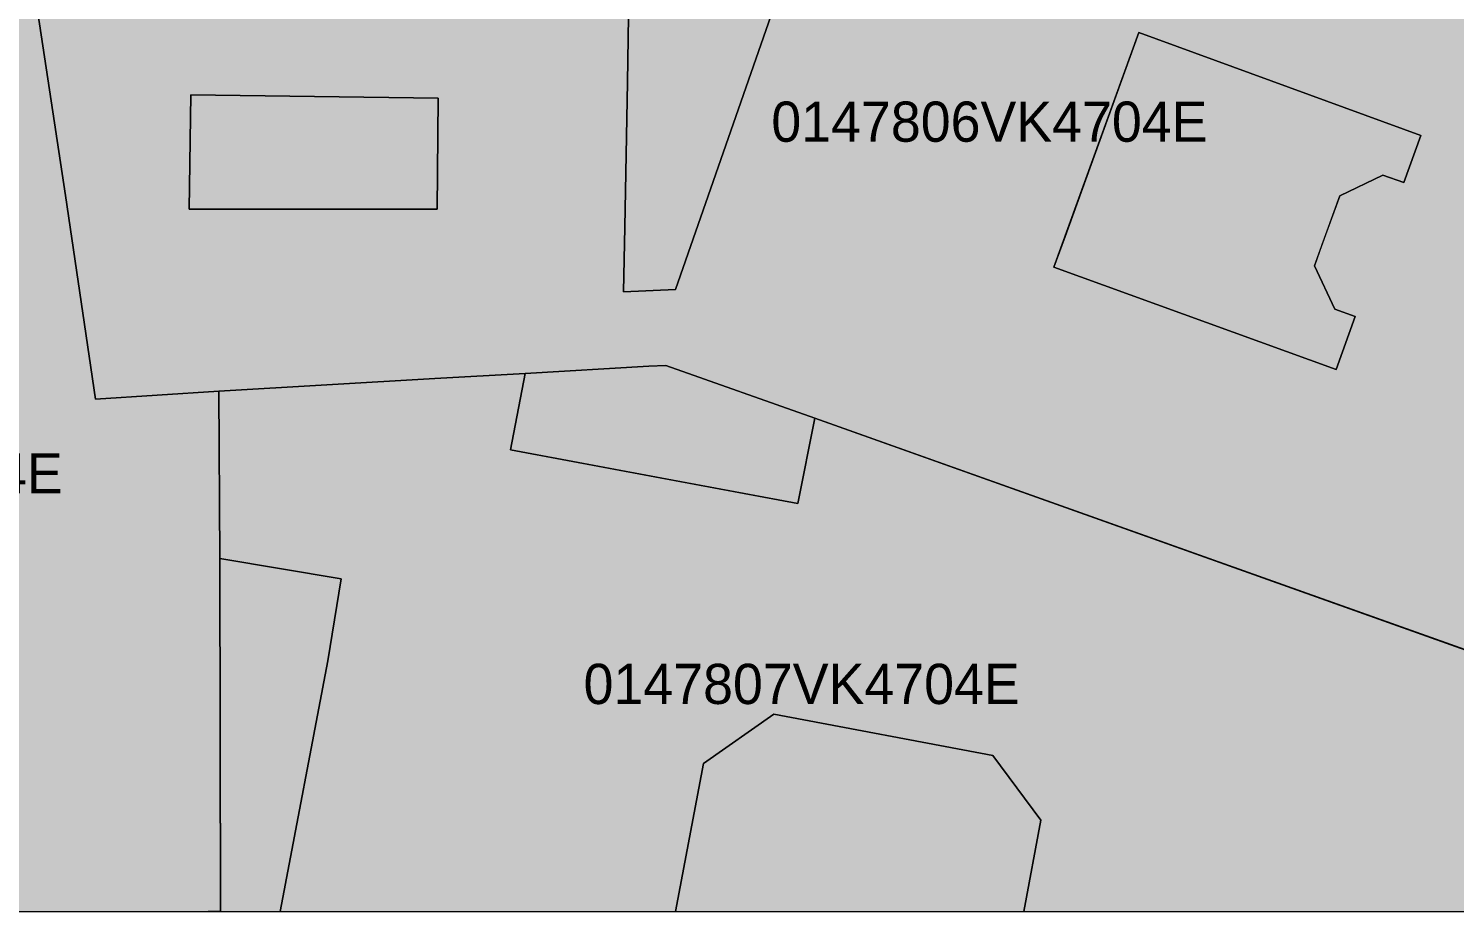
# Model space of a CAD drawing. Header units: metres. Extents: x -6 to 1255, y -2 to 532.
# Drawn here: x 348.73 to 384.22, y 0 to 21.97 of the extents above; entities that cross this region are included whole.
import ezdxf

# ---------------------------------------------------------------- set-up
doc = ezdxf.new("R2010")
doc.units = ezdxf.units.M
doc.header["$MEASUREMENT"] = 0
for name, color, linetype, lineweight, true_color in [('TPX_BUILDINGS', 7, 'CONTINUOUS', 0, 0x000000), ('TPX_BUILDINGS_HATCH', 7, 'CONTINUOUS', 0, 0xf0f0f0), ('TPX_BUILDINGS_SHADOWS_HATCH', 7, 'CONTINUOUS', 0, 0x000000), ('TPX_BUILDINGS_SHADOWS_OUTLINES', 7, 'CONTINUOUS', 0, 0x000000), ('TPX_CADASTRES', 7, 'CONTINUOUS', 0, 0x646464), ('TPX_CADASTRES_TEXT', 7, 'CONTINUOUS', 0, 0x000000), ('TPX_FRAME_PROJECT', 7, 'CONTINUOUS', 0, 0x000000)]:
    doc.layers.add(name, color=color, linetype=linetype, lineweight=lineweight, true_color=true_color)

msp = doc.modelspace()

# ---------------------------------------------------------------- hatches: boundary and pattern name
at = {"layer": 'TPX_BUILDINGS_HATCH'}
h = msp.add_hatch(color=256, dxfattribs=at)
h.paths.add_polyline_path([(352.71, 24.23), (348.73, 23.91), (349.65, 17.82), (350.4, 12.75), (353.47, 12.95), (358.84, 13.26), (361.09, 13.39), (364.17, 13.57), (364.59, 13.59), (368.299, 12.279), (384.129, 6.639), (389.399, 4.759), (396.729, 22.069), (392.999, 22.749), (392.769, 22.129), (387.21, 22.429), (387.58, 27.569), (386.18, 27.639), (385.24, 24.895), (378.86, 27.215), (379.17, 28.199), (376.02, 28.819), (376.11, 29.259), (367.14, 32.22), (367.69, 34.08), (366.48, 34.37), (363.08, 35.19), (363.07, 33.18), (363.04, 30.16), (362.9, 29.65), (362.07, 26.47), (360.47, 26.36), (360.56, 25.14), (358.99, 25.01), (358.06, 24.93), (356.07, 24.77), (352.71, 24.48), (352.71, 24.23)])
h.paths.add_polyline_path([(352.73, 17.48), (352.77, 20.32), (358.93, 20.24), (358.9, 17.48), (352.73, 17.48)], flags=16)
h.paths.add_polyline_path([(363.54, 15.42), (363.57, 17.03), (363.64, 20.64), (363.7, 24.47), (367.46, 23.025), (364.83, 15.48), (363.54, 15.42)], flags=16)
h.paths.add_polyline_path([(374.252, 16.033), (376.367, 21.876), (383.386, 19.312), (382.96, 18.138), (382.437, 18.327), (381.367, 17.806), (380.925, 16.586), (380.736, 16.065), (381.244, 14.991), (381.754, 14.806), (381.277, 13.489), (374.252, 16.033)], flags=16)
for points in [[(340.27, 17.61), (337.15, 17.54), (337.24, 12.08), (337.46, 0.35), (337.465, 0), (353.198, 0), (353.507, 0.01), (353.49, 8.78), (353.47, 12.95), (350.4, 12.75), (349.65, 17.82), (348.73, 23.91), (344.64, 23.52), (340.54, 23.13), (339.99, 23.05), (340.27, 17.61)], [(358.84, 13.26), (353.47, 12.95), (353.49, 8.78), (356.51, 8.28), (356.179, 6.24), (354.992, 0), (364.833, 0), (365.529, 3.679), (367.279, 4.909), (372.729, 3.879), (373.929, 2.269), (373.501, 0), (387.39, 0), (389.399, 4.759), (384.129, 6.639), (368.299, 12.279), (367.879, 10.149), (364.629, 10.76), (360.73, 11.49), (361.09, 13.39), (358.84, 13.26)]]:
    msp.add_hatch(color=256, dxfattribs=at).paths.add_polyline_path(points)
at = {"layer": 'TPX_BUILDINGS_SHADOWS_HATCH'}
for points in [[(363.57, 17.03), (363.54, 15.42), (364.83, 15.48), (367.46, 23.025), (363.7, 24.47), (363.64, 20.64), (363.57, 17.03)], [(374.529, 16.799), (374.252, 16.033), (381.277, 13.489), (381.754, 14.806), (381.244, 14.991), (380.736, 16.065), (381.367, 17.806), (382.437, 18.327), (382.96, 18.138), (383.386, 19.312), (376.367, 21.876), (374.529, 16.799)], [(352.77, 20.32), (352.73, 17.48), (358.9, 17.48), (358.93, 20.24), (352.77, 20.32)], [(361.09, 13.39), (360.73, 11.49), (364.315, 10.819), (367.879, 10.149), (368.299, 12.279), (364.59, 13.59), (364.17, 13.57), (361.09, 13.39)], [(353.507, 0.01), (353.198, 0), (354.992, 0), (356.179, 6.24), (356.51, 8.28), (353.49, 8.78), (353.507, 0.01)], [(365.529, 3.679), (364.833, 0), (373.501, 0), (373.929, 2.269), (372.729, 3.879), (367.279, 4.909), (365.529, 3.679)]]:
    msp.add_hatch(color=256, dxfattribs=at).paths.add_polyline_path(points)

# ---------------------------------------------------------------- linework, layer by layer
at = {"layer": 'TPX_BUILDINGS', "elevation": 0.042}
for points in [[(363.54, 15.42), (363.57, 17.03), (363.64, 20.64), (363.7, 24.47), (367.46, 23.025), (364.83, 15.48)], [(340.27, 17.61), (337.15, 17.54), (337.24, 12.08), (337.46, 0.35), (337.465, 0), (353.198, 0), (353.507, 0.01), (353.49, 8.78), (353.47, 12.95), (350.4, 12.75), (349.65, 17.82), (348.73, 23.91), (344.64, 23.52), (340.54, 23.13), (339.99, 23.05)], [(374.252, 16.033), (376.367, 21.876), (383.386, 19.312), (382.96, 18.138), (382.437, 18.327), (381.367, 17.806), (380.925, 16.586), (380.736, 16.065), (381.244, 14.991), (381.754, 14.806), (381.277, 13.489)], [(352.73, 17.48), (352.77, 20.32), (358.93, 20.24), (358.9, 17.48)], [(358.84, 13.26), (353.47, 12.95), (353.49, 8.78), (356.51, 8.28), (356.179, 6.24), (354.992, 0), (364.833, 0), (365.529, 3.679), (367.279, 4.909), (372.729, 3.879), (373.929, 2.269), (373.501, 0), (387.39, 0), (389.399, 4.759), (384.129, 6.639), (368.299, 12.279), (367.879, 10.149), (364.629, 10.76), (360.73, 11.49), (361.09, 13.39)]]:
    msp.add_lwpolyline(points, close=True, dxfattribs=at)
msp.add_lwpolyline([(348.73, 23.91), (349.65, 17.82), (350.4, 12.75), (353.47, 12.95), (358.84, 13.26), (361.09, 13.39), (364.17, 13.57), (364.59, 13.59), (368.299, 12.279), (384.129, 6.639), (389.399, 4.759)], dxfattribs=at)
at = {"layer": 'TPX_BUILDINGS_SHADOWS_OUTLINES', "elevation": 0.039}
for points in [[(363.57, 17.03), (363.54, 15.42), (364.83, 15.48), (367.46, 23.025), (363.7, 24.47), (363.64, 20.64)], [(374.529, 16.799), (374.252, 16.033), (381.277, 13.489), (381.754, 14.806), (381.244, 14.991), (380.736, 16.065), (381.367, 17.806), (382.437, 18.327), (382.96, 18.138), (383.386, 19.312), (376.367, 21.876)], [(352.77, 20.32), (352.73, 17.48), (358.9, 17.48), (358.93, 20.24)], [(361.09, 13.39), (360.73, 11.49), (364.315, 10.819), (367.879, 10.149), (368.299, 12.279), (364.59, 13.59), (364.17, 13.57)], [(353.507, 0.01), (353.198, 0), (354.992, 0), (356.179, 6.24), (356.51, 8.28), (353.49, 8.78)], [(365.529, 3.679), (364.833, 0), (373.501, 0), (373.929, 2.269), (372.729, 3.879), (367.279, 4.909)]]:
    msp.add_lwpolyline(points, close=True, dxfattribs=at)
at = {"layer": 'TPX_CADASTRES', "elevation": 0.024}
for points in [[(339.99, 23.05), (337.05, 22.58), (337.08, 21.36), (337.11, 19.37), (337.15, 17.54), (337.24, 12.08), (337.46, 0.35), (337.465, 0), (353.507, 0), (353.49, 8.78), (353.47, 12.95), (350.4, 12.75), (349.65, 17.82), (348.73, 23.91), (344.64, 23.52), (340.54, 23.13)], [(358.84, 13.26), (353.47, 12.95), (353.49, 8.78), (353.507, 0), (387.39, 0), (389.399, 4.76), (384.129, 6.64), (368.299, 12.28), (364.59, 13.59), (364.17, 13.57), (361.09, 13.39)]]:
    msp.add_lwpolyline(points, close=True, dxfattribs=at)
msp.add_lwpolyline([(348.73, 23.91), (349.65, 17.82), (350.4, 12.75), (353.47, 12.95), (358.84, 13.26), (361.09, 13.39), (364.17, 13.57), (364.59, 13.59), (368.299, 12.28), (384.129, 6.64), (389.399, 4.76)], dxfattribs=at)
at = {"layer": 'TPX_FRAME_PROJECT', "elevation": 0}
msp.add_lwpolyline([(0, 0), (1250.887, 0), (1250.887, 529.644), (0, 529.644)], close=True, dxfattribs=at)

# ---------------------------------------------------------------- texts
at = {"layer": 'TPX_CADASTRES_TEXT'}
for s, p in [('0147806VK4704E', (367.219, 19.155, 0.024)), ('0147808VK4704E', (338.724, 10.404, 0.024)), ('0147807VK4704E', (362.545, 5.163, 0.024))]:
    msp.add_text(s, height=1, dxfattribs=at).set_placement(p)

doc.saveas('drawing.dxf')
